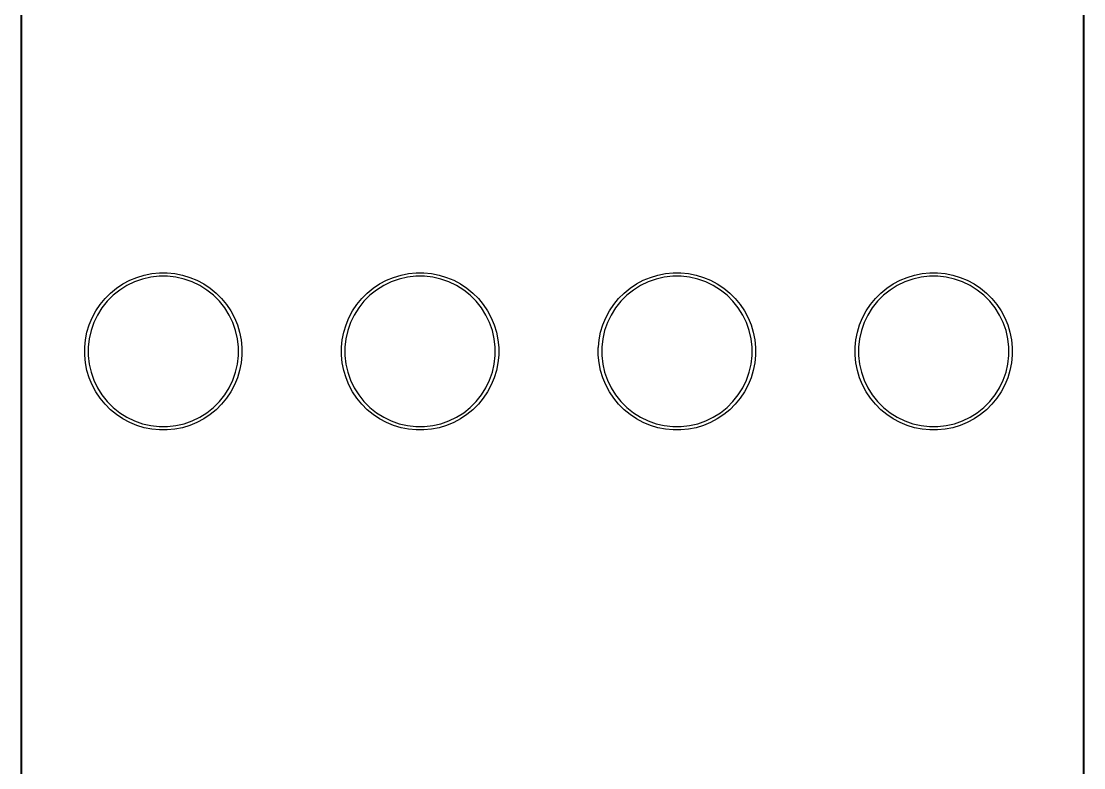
# Model space of a CAD drawing. Header units: inches. Extents: x 0 to 1.78, y -5.06 to 0.
# Drawn here: x 0.001 to 1.776, y -2.529 to -1.281 of the extents above; entities that cross this region are included whole.
import ezdxf

# ---------------------------------------------------------------- set-up
doc = ezdxf.new("R2010")
doc.units = ezdxf.units.IN
doc.header["$MEASUREMENT"] = 0
doc.layers.add('Edge.Cuts', color=254, linetype='CONTINUOUS', true_color=0xd0d2cd)

msp = doc.modelspace()

# ---------------------------------------------------------------- linework, layer by layer
at = {"layer": 'Edge.Cuts', "linetype": 'CONTINUOUS'}
for p, q in [((0.0008, -5.059), (0.0008, 0)), ((1.7765, 0), (1.7765, -5.059)), ((0.0012, -0.2366), (0.0012, -4.8224)), ((1.7761, -4.8224), (1.7761, -0.2366)), ((0.2063, -1.7058), (0.219, -1.7032)), ((0.219, -1.7032), (0.2318, -1.702)), ((0.2318, -1.702), (0.2447, -1.702)), ((0.2447, -1.702), (0.2576, -1.7032)), ((0.2576, -1.7032), (0.2702, -1.7058)), ((0.6355, -1.7058), (0.6481, -1.7032)), ((0.6481, -1.7032), (0.661, -1.702)), ((0.661, -1.702), (0.6739, -1.702)), ((0.6739, -1.702), (0.6867, -1.7032)), ((0.6867, -1.7032), (0.6994, -1.7058)), ((1.0646, -1.7058), (1.0773, -1.7032)), ((1.0773, -1.7032), (1.0901, -1.702)), ((1.0901, -1.702), (1.103, -1.702)), ((1.103, -1.702), (1.1158, -1.7032)), ((1.1158, -1.7032), (1.1285, -1.7058)), ((1.4937, -1.7058), (1.5064, -1.7032)), ((1.5064, -1.7032), (1.5192, -1.702)), ((1.5192, -1.702), (1.5321, -1.702)), ((1.5321, -1.702), (1.545, -1.7032)), ((1.545, -1.7032), (1.5576, -1.7058)), ((0.1599, -1.7277), (0.1707, -1.7205)), ((0.1707, -1.7205), (0.1821, -1.7145)), ((0.1901, -1.7171), (0.1774, -1.7232)), ((0.1821, -1.7145), (0.194, -1.7095)), ((0.2035, -1.7124), (0.1901, -1.7171)), ((0.194, -1.7095), (0.2063, -1.7058)), ((0.2172, -1.7093), (0.2035, -1.7124)), ((0.2312, -1.7077), (0.2172, -1.7093)), ((0.2453, -1.7077), (0.2312, -1.7077)), ((0.2593, -1.7093), (0.2453, -1.7077)), ((0.2731, -1.7124), (0.2593, -1.7093)), ((0.2702, -1.7058), (0.2826, -1.7095)), ((0.2864, -1.7171), (0.2731, -1.7124)), ((0.2826, -1.7095), (0.2945, -1.7145)), ((0.2991, -1.7232), (0.2864, -1.7171)), ((0.2945, -1.7145), (0.3059, -1.7205)), ((0.3059, -1.7205), (0.3166, -1.7277)), ((0.5891, -1.7277), (0.5998, -1.7205)), ((0.5998, -1.7205), (0.6112, -1.7145)), ((0.6193, -1.7171), (0.6066, -1.7232)), ((0.6112, -1.7145), (0.6231, -1.7095)), ((0.6326, -1.7124), (0.6193, -1.7171)), ((0.6231, -1.7095), (0.6355, -1.7058)), ((0.6463, -1.7093), (0.6326, -1.7124)), ((0.6604, -1.7077), (0.6463, -1.7093)), ((0.6745, -1.7077), (0.6604, -1.7077)), ((0.6885, -1.7093), (0.6745, -1.7077)), ((0.7022, -1.7124), (0.6885, -1.7093)), ((0.6994, -1.7058), (0.7117, -1.7095)), ((0.7155, -1.7171), (0.7022, -1.7124)), ((0.7117, -1.7095), (0.7236, -1.7145)), ((0.7283, -1.7232), (0.7155, -1.7171)), ((0.7236, -1.7145), (0.735, -1.7205)), ((0.735, -1.7205), (0.7457, -1.7277)), ((1.0182, -1.7277), (1.0289, -1.7205)), ((1.0289, -1.7205), (1.0403, -1.7145)), ((1.0484, -1.7171), (1.0357, -1.7232)), ((1.0403, -1.7145), (1.0522, -1.7095)), ((1.0617, -1.7124), (1.0484, -1.7171)), ((1.0522, -1.7095), (1.0646, -1.7058)), ((1.0755, -1.7093), (1.0617, -1.7124)), ((1.0895, -1.7077), (1.0755, -1.7093)), ((1.1036, -1.7077), (1.0895, -1.7077)), ((1.1176, -1.7093), (1.1036, -1.7077)), ((1.1314, -1.7124), (1.1176, -1.7093)), ((1.1285, -1.7058), (1.1408, -1.7095)), ((1.1447, -1.7171), (1.1314, -1.7124)), ((1.1408, -1.7095), (1.1528, -1.7145)), ((1.1574, -1.7232), (1.1447, -1.7171)), ((1.1528, -1.7145), (1.1641, -1.7205)), ((1.1641, -1.7205), (1.1749, -1.7277)), ((1.4473, -1.7277), (1.4581, -1.7205)), ((1.4581, -1.7205), (1.4695, -1.7145)), ((1.4775, -1.7171), (1.4648, -1.7232)), ((1.4695, -1.7145), (1.4814, -1.7095)), ((1.4909, -1.7124), (1.4775, -1.7171)), ((1.4814, -1.7095), (1.4937, -1.7058)), ((1.5046, -1.7093), (1.4909, -1.7124)), ((1.5186, -1.7077), (1.5046, -1.7093)), ((1.5327, -1.7077), (1.5186, -1.7077)), ((1.5468, -1.7093), (1.5327, -1.7077)), ((1.5605, -1.7124), (1.5468, -1.7093)), ((1.5576, -1.7058), (1.57, -1.7095)), ((1.5738, -1.7171), (1.5605, -1.7124)), ((1.57, -1.7095), (1.5819, -1.7145)), ((1.5865, -1.7232), (1.5738, -1.7171)), ((1.5819, -1.7145), (1.5933, -1.7205)), ((1.5933, -1.7205), (1.604, -1.7277)), ((0.1408, -1.745), (0.15, -1.7359)), ((0.1545, -1.7395), (0.1445, -1.7495)), ((0.15, -1.7359), (0.1599, -1.7277)), ((0.1655, -1.7307), (0.1545, -1.7395)), ((0.1774, -1.7232), (0.1655, -1.7307)), ((0.3111, -1.7307), (0.2991, -1.7232)), ((0.3221, -1.7395), (0.3111, -1.7307)), ((0.3166, -1.7277), (0.3266, -1.7359)), ((0.3321, -1.7495), (0.3221, -1.7395)), ((0.3266, -1.7359), (0.3357, -1.745)), ((0.57, -1.745), (0.5791, -1.7359)), ((0.5836, -1.7395), (0.5736, -1.7495)), ((0.5791, -1.7359), (0.5891, -1.7277)), ((0.5946, -1.7307), (0.5836, -1.7395)), ((0.6066, -1.7232), (0.5946, -1.7307)), ((0.7402, -1.7307), (0.7283, -1.7232)), ((0.7512, -1.7395), (0.7402, -1.7307)), ((0.7457, -1.7277), (0.7557, -1.7359)), ((0.7612, -1.7495), (0.7512, -1.7395)), ((0.7557, -1.7359), (0.7648, -1.745)), ((0.9991, -1.745), (1.0082, -1.7359)), ((1.0127, -1.7395), (1.0028, -1.7495)), ((1.0082, -1.7359), (1.0182, -1.7277)), ((1.0238, -1.7307), (1.0127, -1.7395)), ((1.0357, -1.7232), (1.0238, -1.7307)), ((1.1693, -1.7307), (1.1574, -1.7232)), ((1.1804, -1.7395), (1.1693, -1.7307)), ((1.1749, -1.7277), (1.1849, -1.7359)), ((1.1903, -1.7495), (1.1804, -1.7395)), ((1.1849, -1.7359), (1.194, -1.745)), ((1.4282, -1.745), (1.4374, -1.7359)), ((1.4419, -1.7395), (1.4319, -1.7495)), ((1.4374, -1.7359), (1.4473, -1.7277)), ((1.4529, -1.7307), (1.4419, -1.7395)), ((1.4648, -1.7232), (1.4529, -1.7307)), ((1.5985, -1.7307), (1.5865, -1.7232)), ((1.6095, -1.7395), (1.5985, -1.7307)), ((1.604, -1.7277), (1.614, -1.7359)), ((1.6195, -1.7495), (1.6095, -1.7395)), ((1.614, -1.7359), (1.6231, -1.745)), ((0.1255, -1.7657), (0.1327, -1.755)), ((0.1327, -1.755), (0.1408, -1.745)), ((0.1445, -1.7495), (0.1357, -1.7605)), ((0.3409, -1.7605), (0.3321, -1.7495)), ((0.3357, -1.745), (0.3439, -1.755)), ((0.3439, -1.755), (0.3511, -1.7657)), ((0.5546, -1.7657), (0.5618, -1.755)), ((0.5618, -1.755), (0.57, -1.745)), ((0.5736, -1.7495), (0.5648, -1.7605)), ((0.77, -1.7605), (0.7612, -1.7495)), ((0.7648, -1.745), (0.773, -1.755)), ((0.773, -1.755), (0.7802, -1.7657)), ((0.9838, -1.7657), (0.9909, -1.755)), ((0.9909, -1.755), (0.9991, -1.745)), ((1.0028, -1.7495), (0.994, -1.7605)), ((1.1991, -1.7605), (1.1903, -1.7495)), ((1.194, -1.745), (1.2022, -1.755)), ((1.2022, -1.755), (1.2093, -1.7657)), ((1.4129, -1.7657), (1.4201, -1.755)), ((1.4201, -1.755), (1.4282, -1.745)), ((1.4319, -1.7495), (1.4231, -1.7605)), ((1.6283, -1.7605), (1.6195, -1.7495)), ((1.6231, -1.745), (1.6313, -1.755)), ((1.6313, -1.755), (1.6385, -1.7657)), ((0.1194, -1.7771), (0.1255, -1.7657)), ((0.1282, -1.7725), (0.1221, -1.7852)), ((0.1357, -1.7605), (0.1282, -1.7725)), ((0.3484, -1.7725), (0.3409, -1.7605)), ((0.3545, -1.7852), (0.3484, -1.7725)), ((0.3511, -1.7657), (0.3571, -1.7771)), ((0.5485, -1.7771), (0.5546, -1.7657)), ((0.5573, -1.7725), (0.5512, -1.7852)), ((0.5648, -1.7605), (0.5573, -1.7725)), ((0.7775, -1.7725), (0.77, -1.7605)), ((0.7836, -1.7852), (0.7775, -1.7725)), ((0.7802, -1.7657), (0.7863, -1.7771)), ((0.9777, -1.7771), (0.9838, -1.7657)), ((0.9865, -1.7725), (0.9803, -1.7852)), ((0.994, -1.7605), (0.9865, -1.7725)), ((1.2066, -1.7725), (1.1991, -1.7605)), ((1.2128, -1.7852), (1.2066, -1.7725)), ((1.2093, -1.7657), (1.2154, -1.7771)), ((1.4068, -1.7771), (1.4129, -1.7657)), ((1.4156, -1.7725), (1.4095, -1.7852)), ((1.4231, -1.7605), (1.4156, -1.7725)), ((1.6358, -1.7725), (1.6283, -1.7605)), ((1.6419, -1.7852), (1.6358, -1.7725)), ((1.6385, -1.7657), (1.6446, -1.7771)), ((0.1107, -1.8014), (0.1145, -1.789)), ((0.1145, -1.789), (0.1194, -1.7771)), ((0.1221, -1.7852), (0.1174, -1.7985)), ((0.3591, -1.7985), (0.3545, -1.7852)), ((0.3571, -1.7771), (0.3621, -1.789)), ((0.3621, -1.789), (0.3658, -1.8014)), ((0.5399, -1.8014), (0.5436, -1.789)), ((0.5436, -1.789), (0.5485, -1.7771)), ((0.5512, -1.7852), (0.5465, -1.7985)), ((0.7883, -1.7985), (0.7836, -1.7852)), ((0.7863, -1.7771), (0.7912, -1.789)), ((0.7912, -1.789), (0.795, -1.8014)), ((0.969, -1.8014), (0.9727, -1.789)), ((0.9727, -1.789), (0.9777, -1.7771)), ((0.9803, -1.7852), (0.9757, -1.7985)), ((1.2174, -1.7985), (1.2128, -1.7852)), ((1.2154, -1.7771), (1.2204, -1.789)), ((1.2204, -1.789), (1.2241, -1.8014)), ((1.3981, -1.8014), (1.4019, -1.789)), ((1.4019, -1.789), (1.4068, -1.7771)), ((1.4095, -1.7852), (1.4048, -1.7985)), ((1.6466, -1.7985), (1.6419, -1.7852)), ((1.6446, -1.7771), (1.6495, -1.789)), ((1.6495, -1.789), (1.6532, -1.8014)), ((0.1082, -1.814), (0.1107, -1.8014)), ((0.1174, -1.7985), (0.1143, -1.8123)), ((0.3623, -1.8123), (0.3591, -1.7985)), ((0.3658, -1.8014), (0.3684, -1.814)), ((0.5373, -1.814), (0.5399, -1.8014)), ((0.5465, -1.7985), (0.5434, -1.8123)), ((0.7914, -1.8123), (0.7883, -1.7985)), ((0.795, -1.8014), (0.7975, -1.814)), ((0.9665, -1.814), (0.969, -1.8014)), ((0.9757, -1.7985), (0.9725, -1.8123)), ((1.2206, -1.8123), (1.2174, -1.7985)), ((1.2241, -1.8014), (1.2266, -1.814)), ((1.3956, -1.814), (1.3981, -1.8014)), ((1.4048, -1.7985), (1.4017, -1.8123)), ((1.6497, -1.8123), (1.6466, -1.7985)), ((1.6532, -1.8014), (1.6558, -1.814)), ((0.1069, -1.8269), (0.107, -1.8263)), ((0.1069, -1.8398), (0.1069, -1.8269)), ((0.107, -1.8263), (0.1082, -1.814)), ((0.1143, -1.8123), (0.1127, -1.8263)), ((0.1127, -1.8263), (0.1127, -1.8404)), ((0.3639, -1.8263), (0.3623, -1.8123)), ((0.3639, -1.8404), (0.3639, -1.8263)), ((0.3684, -1.814), (0.3696, -1.8269)), ((0.3696, -1.8269), (0.3696, -1.8398)), ((0.5361, -1.8263), (0.5373, -1.814)), ((0.5361, -1.8269), (0.5361, -1.8263)), ((0.5361, -1.8398), (0.5361, -1.8269)), ((0.5434, -1.8123), (0.5418, -1.8263)), ((0.5418, -1.8263), (0.5418, -1.8404)), ((0.793, -1.8263), (0.7914, -1.8123)), ((0.793, -1.8404), (0.793, -1.8263)), ((0.7975, -1.814), (0.7987, -1.8269)), ((0.7987, -1.8269), (0.7987, -1.8398)), ((0.9652, -1.8269), (0.9653, -1.8263)), ((0.9652, -1.8398), (0.9652, -1.8269)), ((0.9653, -1.8263), (0.9665, -1.814)), ((0.9725, -1.8123), (0.971, -1.8263)), ((0.971, -1.8263), (0.971, -1.8404)), ((1.2221, -1.8263), (1.2206, -1.8123)), ((1.2221, -1.8404), (1.2221, -1.8263)), ((1.2266, -1.814), (1.2279, -1.8269)), ((1.2279, -1.8269), (1.2279, -1.8398)), ((1.3943, -1.8269), (1.3944, -1.8263)), ((1.3943, -1.8398), (1.3943, -1.8269)), ((1.3944, -1.8263), (1.3956, -1.814)), ((1.4017, -1.8123), (1.4001, -1.8263)), ((1.4001, -1.8263), (1.4001, -1.8404)), ((1.6513, -1.8263), (1.6497, -1.8123)), ((1.6513, -1.8404), (1.6513, -1.8263)), ((1.6558, -1.814), (1.657, -1.8269)), ((1.657, -1.8269), (1.657, -1.8398)), ((0.1082, -1.8526), (0.1069, -1.8398)), ((0.1127, -1.8404), (0.1143, -1.8544)), ((0.3623, -1.8544), (0.3639, -1.8404)), ((0.3696, -1.8398), (0.3684, -1.8526)), ((0.5373, -1.8526), (0.5361, -1.8398)), ((0.5418, -1.8404), (0.5434, -1.8544)), ((0.7914, -1.8544), (0.793, -1.8404)), ((0.7987, -1.8398), (0.7975, -1.8526)), ((0.9665, -1.8526), (0.9652, -1.8398)), ((0.971, -1.8404), (0.9725, -1.8544)), ((1.2206, -1.8544), (1.2221, -1.8404)), ((1.2279, -1.8398), (1.2266, -1.8526)), ((1.3956, -1.8526), (1.3943, -1.8398)), ((1.4001, -1.8404), (1.4017, -1.8544)), ((1.6497, -1.8544), (1.6513, -1.8404)), ((1.657, -1.8398), (1.6558, -1.8526)), ((0.1107, -1.8653), (0.1082, -1.8526)), ((0.1143, -1.8544), (0.1174, -1.8681)), ((0.3591, -1.8681), (0.3623, -1.8544)), ((0.3684, -1.8526), (0.3658, -1.8653)), ((0.5399, -1.8653), (0.5373, -1.8526)), ((0.5434, -1.8544), (0.5465, -1.8681)), ((0.7883, -1.8681), (0.7914, -1.8544)), ((0.7975, -1.8526), (0.795, -1.8653)), ((0.969, -1.8653), (0.9665, -1.8526)), ((0.9725, -1.8544), (0.9757, -1.8681)), ((1.2174, -1.8681), (1.2206, -1.8544)), ((1.2266, -1.8526), (1.2241, -1.8653)), ((1.3981, -1.8653), (1.3956, -1.8526)), ((1.4017, -1.8544), (1.4048, -1.8681)), ((1.6466, -1.8681), (1.6497, -1.8544)), ((1.6558, -1.8526), (1.6532, -1.8653)), ((0.1145, -1.8776), (0.1107, -1.8653)), ((0.1194, -1.8895), (0.1145, -1.8776)), ((0.1174, -1.8681), (0.1221, -1.8815)), ((0.1221, -1.8815), (0.1282, -1.8942)), ((0.3484, -1.8942), (0.3545, -1.8815)), ((0.3545, -1.8815), (0.3591, -1.8681)), ((0.3621, -1.8776), (0.3571, -1.8895)), ((0.3658, -1.8653), (0.3621, -1.8776)), ((0.5436, -1.8776), (0.5399, -1.8653)), ((0.5485, -1.8895), (0.5436, -1.8776)), ((0.5465, -1.8681), (0.5512, -1.8815)), ((0.5512, -1.8815), (0.5573, -1.8942)), ((0.7775, -1.8942), (0.7836, -1.8815)), ((0.7836, -1.8815), (0.7883, -1.8681)), ((0.7912, -1.8776), (0.7863, -1.8895)), ((0.795, -1.8653), (0.7912, -1.8776)), ((0.9727, -1.8776), (0.969, -1.8653)), ((0.9777, -1.8895), (0.9727, -1.8776)), ((0.9757, -1.8681), (0.9803, -1.8815)), ((0.9803, -1.8815), (0.9865, -1.8942)), ((1.2066, -1.8942), (1.2128, -1.8815)), ((1.2128, -1.8815), (1.2174, -1.8681)), ((1.2204, -1.8776), (1.2154, -1.8895)), ((1.2241, -1.8653), (1.2204, -1.8776)), ((1.4019, -1.8776), (1.3981, -1.8653)), ((1.4068, -1.8895), (1.4019, -1.8776)), ((1.4048, -1.8681), (1.4095, -1.8815)), ((1.4095, -1.8815), (1.4156, -1.8942)), ((1.6358, -1.8942), (1.6419, -1.8815)), ((1.6419, -1.8815), (1.6466, -1.8681)), ((1.6495, -1.8776), (1.6446, -1.8895)), ((1.6532, -1.8653), (1.6495, -1.8776)), ((0.1255, -1.9009), (0.1194, -1.8895)), ((0.1282, -1.8942), (0.1357, -1.9061)), ((0.3409, -1.9061), (0.3484, -1.8942)), ((0.3571, -1.8895), (0.3511, -1.9009)), ((0.5546, -1.9009), (0.5485, -1.8895)), ((0.5573, -1.8942), (0.5648, -1.9061)), ((0.77, -1.9061), (0.7775, -1.8942)), ((0.7863, -1.8895), (0.7802, -1.9009)), ((0.9838, -1.9009), (0.9777, -1.8895)), ((0.9865, -1.8942), (0.994, -1.9061)), ((1.1991, -1.9061), (1.2066, -1.8942)), ((1.2154, -1.8895), (1.2093, -1.9009)), ((1.4129, -1.9009), (1.4068, -1.8895)), ((1.4156, -1.8942), (1.4231, -1.9061)), ((1.6283, -1.9061), (1.6358, -1.8942)), ((1.6446, -1.8895), (1.6385, -1.9009)), ((0.1327, -1.9117), (0.1255, -1.9009)), ((0.1408, -1.9216), (0.1327, -1.9117)), ((0.1357, -1.9061), (0.1445, -1.9171)), ((0.1445, -1.9171), (0.1545, -1.9271)), ((0.3221, -1.9271), (0.3321, -1.9171)), ((0.3321, -1.9171), (0.3409, -1.9061)), ((0.3439, -1.9117), (0.3357, -1.9216)), ((0.3511, -1.9009), (0.3439, -1.9117)), ((0.5618, -1.9117), (0.5546, -1.9009)), ((0.57, -1.9216), (0.5618, -1.9117)), ((0.5648, -1.9061), (0.5736, -1.9171)), ((0.5736, -1.9171), (0.5836, -1.9271)), ((0.7512, -1.9271), (0.7612, -1.9171)), ((0.7612, -1.9171), (0.77, -1.9061)), ((0.773, -1.9117), (0.7648, -1.9216)), ((0.7802, -1.9009), (0.773, -1.9117)), ((0.9909, -1.9117), (0.9838, -1.9009)), ((0.9991, -1.9216), (0.9909, -1.9117)), ((0.994, -1.9061), (1.0028, -1.9171)), ((1.0028, -1.9171), (1.0127, -1.9271)), ((1.1804, -1.9271), (1.1903, -1.9171)), ((1.1903, -1.9171), (1.1991, -1.9061)), ((1.2022, -1.9117), (1.194, -1.9216)), ((1.2093, -1.9009), (1.2022, -1.9117)), ((1.4201, -1.9117), (1.4129, -1.9009)), ((1.4282, -1.9216), (1.4201, -1.9117)), ((1.4231, -1.9061), (1.4319, -1.9171)), ((1.4319, -1.9171), (1.4419, -1.9271)), ((1.6095, -1.9271), (1.6195, -1.9171)), ((1.6195, -1.9171), (1.6283, -1.9061)), ((1.6313, -1.9117), (1.6231, -1.9216)), ((1.6385, -1.9009), (1.6313, -1.9117)), ((0.15, -1.9308), (0.1408, -1.9216)), ((0.1599, -1.9389), (0.15, -1.9308)), ((0.1545, -1.9271), (0.1655, -1.9359)), ((0.3111, -1.9359), (0.3221, -1.9271)), ((0.3266, -1.9308), (0.3166, -1.9389)), ((0.3357, -1.9216), (0.3266, -1.9308)), ((0.5791, -1.9308), (0.57, -1.9216)), ((0.5891, -1.9389), (0.5791, -1.9308)), ((0.5836, -1.9271), (0.5946, -1.9359)), ((0.7402, -1.9359), (0.7512, -1.9271)), ((0.7557, -1.9308), (0.7457, -1.9389)), ((0.7648, -1.9216), (0.7557, -1.9308)), ((1.0082, -1.9308), (0.9991, -1.9216)), ((1.0182, -1.9389), (1.0082, -1.9308)), ((1.0127, -1.9271), (1.0238, -1.9359)), ((1.1693, -1.9359), (1.1804, -1.9271)), ((1.1849, -1.9308), (1.1749, -1.9389)), ((1.194, -1.9216), (1.1849, -1.9308)), ((1.4374, -1.9308), (1.4282, -1.9216)), ((1.4473, -1.9389), (1.4374, -1.9308)), ((1.4419, -1.9271), (1.4529, -1.9359)), ((1.5985, -1.9359), (1.6095, -1.9271)), ((1.614, -1.9308), (1.604, -1.9389)), ((1.6231, -1.9216), (1.614, -1.9308)), ((0.1707, -1.9461), (0.1599, -1.9389)), ((0.1655, -1.9359), (0.1774, -1.9434)), ((0.1821, -1.9522), (0.1707, -1.9461)), ((0.1774, -1.9434), (0.1901, -1.9495)), ((0.194, -1.9571), (0.1821, -1.9522)), ((0.1901, -1.9495), (0.2035, -1.9542)), ((0.2731, -1.9542), (0.2864, -1.9495)), ((0.2945, -1.9522), (0.2826, -1.9571)), ((0.2864, -1.9495), (0.2991, -1.9434)), ((0.3059, -1.9461), (0.2945, -1.9522)), ((0.2991, -1.9434), (0.3111, -1.9359)), ((0.3166, -1.9389), (0.3059, -1.9461)), ((0.5998, -1.9461), (0.5891, -1.9389)), ((0.5946, -1.9359), (0.6066, -1.9434)), ((0.6112, -1.9522), (0.5998, -1.9461)), ((0.6066, -1.9434), (0.6193, -1.9495)), ((0.6231, -1.9571), (0.6112, -1.9522)), ((0.6193, -1.9495), (0.6326, -1.9542)), ((0.7022, -1.9542), (0.7155, -1.9495)), ((0.7236, -1.9522), (0.7117, -1.9571)), ((0.7155, -1.9495), (0.7283, -1.9434)), ((0.735, -1.9461), (0.7236, -1.9522)), ((0.7283, -1.9434), (0.7402, -1.9359)), ((0.7457, -1.9389), (0.735, -1.9461)), ((1.0289, -1.9461), (1.0182, -1.9389)), ((1.0238, -1.9359), (1.0357, -1.9434)), ((1.0403, -1.9522), (1.0289, -1.9461)), ((1.0357, -1.9434), (1.0484, -1.9495)), ((1.0522, -1.9571), (1.0403, -1.9522)), ((1.0484, -1.9495), (1.0617, -1.9542)), ((1.1314, -1.9542), (1.1447, -1.9495)), ((1.1528, -1.9522), (1.1408, -1.9571)), ((1.1447, -1.9495), (1.1574, -1.9434)), ((1.1641, -1.9461), (1.1528, -1.9522)), ((1.1574, -1.9434), (1.1693, -1.9359)), ((1.1749, -1.9389), (1.1641, -1.9461)), ((1.4581, -1.9461), (1.4473, -1.9389)), ((1.4529, -1.9359), (1.4648, -1.9434)), ((1.4695, -1.9522), (1.4581, -1.9461)), ((1.4648, -1.9434), (1.4775, -1.9495)), ((1.4814, -1.9571), (1.4695, -1.9522)), ((1.4775, -1.9495), (1.4909, -1.9542)), ((1.5605, -1.9542), (1.5738, -1.9495)), ((1.5819, -1.9522), (1.57, -1.9571)), ((1.5738, -1.9495), (1.5865, -1.9434)), ((1.5933, -1.9461), (1.5819, -1.9522)), ((1.5865, -1.9434), (1.5985, -1.9359)), ((1.604, -1.9389), (1.5933, -1.9461)), ((0.2063, -1.9609), (0.194, -1.9571)), ((0.2035, -1.9542), (0.2172, -1.9573)), ((0.219, -1.9634), (0.2063, -1.9609)), ((0.2172, -1.9573), (0.2312, -1.9589)), ((0.2318, -1.9647), (0.219, -1.9634)), ((0.2312, -1.9589), (0.2453, -1.9589)), ((0.2447, -1.9647), (0.2318, -1.9647)), ((0.2576, -1.9634), (0.2447, -1.9647)), ((0.2453, -1.9589), (0.2593, -1.9573)), ((0.2702, -1.9609), (0.2576, -1.9634)), ((0.2593, -1.9573), (0.2731, -1.9542)), ((0.2826, -1.9571), (0.2702, -1.9609)), ((0.6355, -1.9609), (0.6231, -1.9571)), ((0.6326, -1.9542), (0.6463, -1.9573)), ((0.6481, -1.9634), (0.6355, -1.9609)), ((0.6463, -1.9573), (0.6604, -1.9589)), ((0.661, -1.9647), (0.6481, -1.9634)), ((0.6604, -1.9589), (0.6745, -1.9589)), ((0.6739, -1.9647), (0.661, -1.9647)), ((0.6867, -1.9634), (0.6739, -1.9647)), ((0.6745, -1.9589), (0.6885, -1.9573)), ((0.6994, -1.9609), (0.6867, -1.9634)), ((0.6885, -1.9573), (0.7022, -1.9542)), ((0.7117, -1.9571), (0.6994, -1.9609)), ((1.0646, -1.9609), (1.0522, -1.9571)), ((1.0617, -1.9542), (1.0755, -1.9573)), ((1.0773, -1.9634), (1.0646, -1.9609)), ((1.0755, -1.9573), (1.0895, -1.9589)), ((1.0901, -1.9647), (1.0773, -1.9634)), ((1.0895, -1.9589), (1.1036, -1.9589)), ((1.103, -1.9647), (1.0901, -1.9647)), ((1.1158, -1.9634), (1.103, -1.9647)), ((1.1036, -1.9589), (1.1176, -1.9573)), ((1.1285, -1.9609), (1.1158, -1.9634)), ((1.1176, -1.9573), (1.1314, -1.9542)), ((1.1408, -1.9571), (1.1285, -1.9609)), ((1.4937, -1.9609), (1.4814, -1.9571)), ((1.4909, -1.9542), (1.5046, -1.9573)), ((1.5064, -1.9634), (1.4937, -1.9609)), ((1.5046, -1.9573), (1.5186, -1.9589)), ((1.5192, -1.9647), (1.5064, -1.9634)), ((1.5186, -1.9589), (1.5327, -1.9589)), ((1.5321, -1.9647), (1.5192, -1.9647)), ((1.545, -1.9634), (1.5321, -1.9647)), ((1.5327, -1.9589), (1.5468, -1.9573)), ((1.5576, -1.9609), (1.545, -1.9634)), ((1.5468, -1.9573), (1.5605, -1.9542)), ((1.57, -1.9571), (1.5576, -1.9609))]:
    msp.add_line(p, q, dxfattribs=at)

doc.saveas('drawing.dxf')
